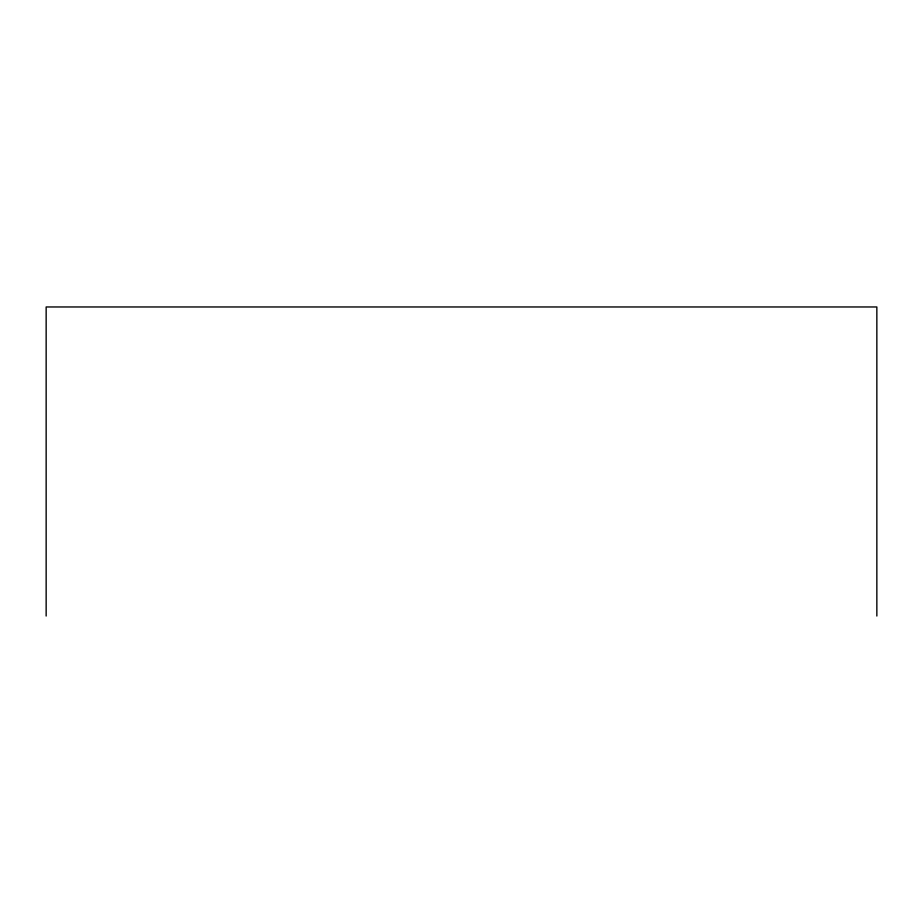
<?xml version="1.0" encoding="UTF-8"?>
<svg xmlns="http://www.w3.org/2000/svg" width="923" height="923" viewBox="0 0 923 923"><rect width="100%" height="100%" fill="white"/><g stroke="black" fill="none" stroke-linecap="round" stroke-linejoin="round"><path stroke-width="1.38" d="M876.85 616.033L876.85 306.967L46.15 306.967L46.15 616.033"/></g></svg>
